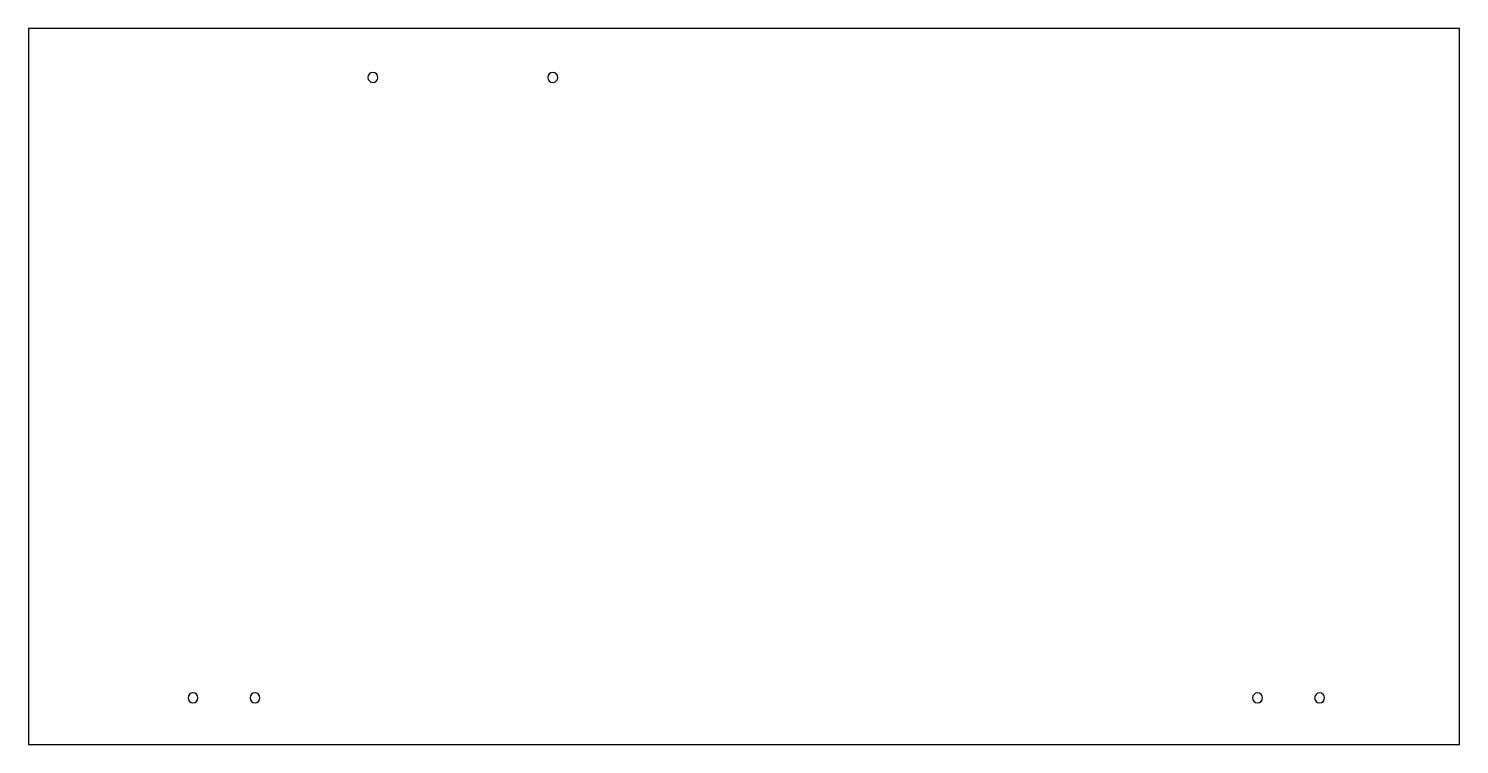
# Model space of a CAD drawing. Extents: x 0 to 461, y 0 to 231.
import ezdxf

# ---------------------------------------------------------------- set-up
doc = ezdxf.new("R2010")
doc.units = 0
doc.layers.get('0').update_dxf_attribs({"linetype": 'CONTINUOUS'})

msp = doc.modelspace()

# ---------------------------------------------------------------- linework, layer by layer
at = {"color": 7}
msp.add_lwpolyline([(0.132292, 0.132294), (461.453962, 0.132294), (461.453962, 230.882298), (0.132292, 230.882298)], close=True, dxfattribs=at)
for points in [[(111.132267, 216.73235), (110.248347, 216.73235), (109.532067, 216.015985), (109.532067, 215.132293)], [(109.532067, 215.132293), (109.532067, 214.248595), (110.248347, 213.532233), (111.132267, 213.532233)], [(112.732184, 215.132293), (112.732184, 216.015985), (112.015904, 216.73235), (111.132267, 216.73235)], [(111.132267, 213.532233), (112.015904, 213.532233), (112.732184, 214.248595), (112.732184, 215.132293)], [(169.132038, 216.73235), (168.248401, 216.73235), (167.532121, 216.015985), (167.532121, 215.132293)], [(167.532121, 215.132293), (167.532121, 214.248595), (168.248401, 213.532233), (169.132038, 213.532233)], [(170.732238, 215.132293), (170.732238, 216.015985), (170.015958, 216.73235), (169.132038, 216.73235)], [(169.132038, 213.532233), (170.015958, 213.532233), (170.732238, 214.248595), (170.732238, 215.132293)], [(53.132214, 16.748498), (52.242084, 16.748498), (51.523264, 16.022243), (51.532297, 15.132291)], [(51.532297, 15.132291), (51.52383, 14.242312), (52.242084, 13.516057), (53.132214, 13.516057)], [(54.732131, 15.132291), (54.740598, 16.022243), (54.022344, 16.748498), (53.132214, 16.748498)], [(53.132214, 13.516057), (54.022344, 13.516057), (54.741164, 14.242312), (54.732131, 15.132291)], [(73.132174, 16.748498), (72.242044, 16.748498), (71.523224, 16.022243), (71.532257, 15.132291)], [(71.532257, 15.132291), (71.52379, 14.242312), (72.242044, 13.516057), (73.132174, 13.516057)], [(74.732091, 15.132291), (74.740558, 16.022243), (74.022304, 16.748498), (73.132174, 16.748498)], [(73.132174, 13.516057), (74.022304, 13.516057), (74.741124, 14.242312), (74.732091, 15.132291)], [(396.382046, 16.732332), (395.498391, 16.732332), (394.782111, 16.015973), (394.782111, 15.132291)], [(394.782111, 15.132291), (394.782111, 14.248582), (395.498391, 13.532223), (396.382046, 13.532223)], [(397.982246, 15.132291), (397.982246, 16.015973), (397.265966, 16.732332), (396.382046, 16.732332)], [(396.382046, 13.532223), (397.265966, 13.532223), (397.982246, 14.248582), (397.982246, 15.132291)], [(416.382006, 16.732332), (415.498351, 16.732332), (414.782071, 16.015973), (414.782071, 15.132291)], [(414.782071, 15.132291), (414.782071, 14.248582), (415.498351, 13.532223), (416.382006, 13.532223)], [(417.982206, 15.132291), (417.982206, 16.015973), (417.265926, 16.732332), (416.382006, 16.732332)], [(416.382006, 13.532223), (417.265926, 13.532223), (417.982206, 14.248582), (417.982206, 15.132291)]]:
    msp.add_open_spline(points, degree=3, dxfattribs=at)

doc.saveas('drawing.dxf')
